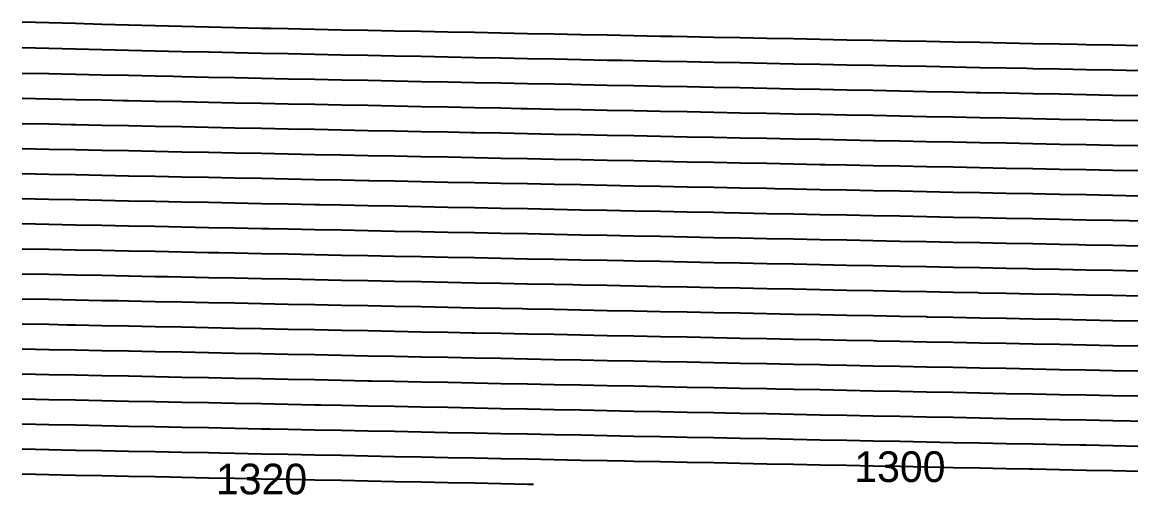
# Model space of a CAD drawing. Header units: metres. Extents: x 2416 to 4584, y 31 to 133.
# Drawn here: x 2418.3 to 2508.7, y 31.9 to 70.4 of the extents above; entities that cross this region are included whole.
import ezdxf
from ezdxf.enums import TextEntityAlignment as Align

# ---------------------------------------------------------------- set-up
doc = ezdxf.new("R2010")
doc.units = ezdxf.units.M
for name, color, linetype in [('Vs_1000', 7, 'Continuous'), ('Vs_1020', 7, 'Continuous'), ('Vs_1040', 7, 'Continuous'), ('Vs_1060', 7, 'Continuous'), ('Vs_1080', 7, 'Continuous'), ('Vs_1100', 7, 'Continuous'), ('Vs_1120', 7, 'Continuous'), ('Vs_1140', 7, 'Continuous'), ('Vs_1160', 7, 'Continuous'), ('Vs_1180', 7, 'Continuous'), ('Vs_1200', 7, 'Continuous'), ('Vs_1220', 7, 'Continuous'), ('Vs_1240', 7, 'Continuous'), ('Vs_1260', 7, 'Continuous'), ('Vs_1280', 7, 'Continuous'), ('Vs_1300', 7, 'Continuous'), ('Vs_1320', 7, 'Continuous'), ('Vs_960', 7, 'Continuous'), ('Vs_980', 7, 'Continuous')]:
    doc.layers.add(name, color=color, linetype=linetype)

msp = doc.modelspace()

# ---------------------------------------------------------------- linework, layer by layer
at = {"layer": 'Vs_1000'}
msp.add_lwpolyline([(2509.359, 64.401), (2507.191, 64.444), (2505.023, 64.486), (2502.855, 64.529), (2500.687, 64.572), (2498.519, 64.615), (2496.35, 64.658), (2496.09, 64.663), (2494.182, 64.701), (2492.014, 64.744), (2489.846, 64.787), (2487.678, 64.83), (2485.51, 64.873), (2483.342, 64.916), (2481.174, 64.959), (2479.006, 65.002), (2476.838, 65.045), (2474.67, 65.087), (2472.502, 65.13), (2470.334, 65.173), (2468.166, 65.216), (2465.997, 65.259), (2463.829, 65.302), (2463.097, 65.317), (2461.661, 65.345), (2459.493, 65.388), (2457.325, 65.431), (2455.157, 65.474), (2452.989, 65.517), (2450.821, 65.56), (2448.653, 65.603), (2446.485, 65.646), (2444.317, 65.689), (2442.149, 65.732), (2439.981, 65.776), (2437.813, 65.82), (2435.645, 65.864), (2433.476, 65.909), (2431.308, 65.955), (2430.617, 65.97), (2429.14, 66.002), (2426.972, 66.05), (2424.804, 66.098), (2422.636, 66.146), (2420.468, 66.193), (2418.3, 66.238)], dxfattribs=at)
at = {"layer": 'Vs_1020'}
msp.add_lwpolyline([(2509.359, 62.359), (2507.191, 62.402), (2505.023, 62.445), (2502.855, 62.488), (2500.687, 62.531), (2498.519, 62.574), (2496.35, 62.617), (2494.182, 62.66), (2492.014, 62.703), (2491.978, 62.704), (2489.846, 62.746), (2487.678, 62.789), (2485.51, 62.832), (2483.342, 62.875), (2481.174, 62.917), (2479.006, 62.96), (2476.838, 63.003), (2474.67, 63.046), (2472.502, 63.089), (2470.334, 63.132), (2468.166, 63.175), (2465.997, 63.218), (2463.829, 63.261), (2461.661, 63.304), (2459.493, 63.347), (2458.986, 63.357), (2457.325, 63.39), (2455.157, 63.433), (2452.989, 63.476), (2450.821, 63.519), (2448.653, 63.561), (2446.485, 63.604), (2444.317, 63.648), (2442.149, 63.691), (2439.981, 63.734), (2437.813, 63.778), (2435.645, 63.821), (2433.476, 63.865), (2431.308, 63.91), (2429.14, 63.955), (2426.972, 64.001), (2426.521, 64.01), (2424.804, 64.046), (2422.636, 64.092), (2420.468, 64.137), (2418.3, 64.18)], dxfattribs=at)
at = {"layer": 'Vs_1040'}
msp.add_lwpolyline([(2509.359, 60.318), (2507.191, 60.361), (2505.023, 60.404), (2502.855, 60.447), (2500.687, 60.49), (2498.519, 60.533), (2496.35, 60.576), (2494.182, 60.619), (2492.014, 60.662), (2489.846, 60.705), (2487.866, 60.744), (2487.678, 60.747), (2485.51, 60.79), (2483.342, 60.833), (2481.174, 60.876), (2479.006, 60.919), (2476.838, 60.962), (2474.67, 61.005), (2472.502, 61.048), (2470.334, 61.091), (2468.166, 61.134), (2465.997, 61.177), (2463.829, 61.22), (2461.661, 61.263), (2459.493, 61.306), (2457.325, 61.348), (2455.157, 61.391), (2454.874, 61.397), (2452.989, 61.434), (2450.821, 61.477), (2448.653, 61.52), (2446.485, 61.563), (2444.317, 61.606), (2442.149, 61.649), (2439.981, 61.692), (2437.813, 61.736), (2435.645, 61.779), (2433.476, 61.823), (2431.308, 61.867), (2429.14, 61.911), (2426.972, 61.955), (2424.804, 61.999), (2422.636, 62.043), (2422.298, 62.05), (2420.468, 62.087), (2418.3, 62.131)], dxfattribs=at)
at = {"layer": 'Vs_1060'}
msp.add_lwpolyline([(2509.359, 58.277), (2507.191, 58.32), (2505.023, 58.363), (2502.855, 58.406), (2500.687, 58.449), (2498.519, 58.492), (2496.35, 58.535), (2494.182, 58.577), (2492.014, 58.62), (2489.846, 58.663), (2487.678, 58.706), (2485.51, 58.749), (2483.754, 58.784), (2483.342, 58.792), (2481.174, 58.835), (2479.006, 58.878), (2476.838, 58.921), (2474.67, 58.964), (2472.502, 59.007), (2470.334, 59.05), (2468.166, 59.093), (2465.997, 59.136), (2463.829, 59.178), (2461.661, 59.221), (2459.493, 59.264), (2457.325, 59.307), (2455.157, 59.35), (2452.989, 59.393), (2450.821, 59.436), (2450.763, 59.437), (2448.653, 59.479), (2446.485, 59.522), (2444.317, 59.565), (2442.149, 59.608), (2439.981, 59.651), (2437.813, 59.694), (2435.645, 59.737), (2433.476, 59.781), (2431.308, 59.824), (2429.14, 59.868), (2426.972, 59.911), (2424.804, 59.955), (2422.636, 59.998), (2420.468, 60.042), (2418.3, 60.085)], dxfattribs=at)
at = {"layer": 'Vs_1080'}
msp.add_lwpolyline([(2509.359, 56.236), (2507.191, 56.279), (2505.023, 56.322), (2502.855, 56.365), (2500.687, 56.407), (2498.519, 56.45), (2496.35, 56.493), (2494.182, 56.536), (2492.014, 56.579), (2489.846, 56.622), (2487.678, 56.665), (2485.51, 56.708), (2483.342, 56.751), (2481.174, 56.794), (2479.642, 56.824), (2479.006, 56.837), (2476.838, 56.88), (2474.67, 56.923), (2472.502, 56.966), (2470.334, 57.008), (2468.166, 57.051), (2465.997, 57.094), (2463.829, 57.137), (2461.661, 57.18), (2459.493, 57.223), (2457.325, 57.266), (2455.157, 57.309), (2452.989, 57.352), (2450.821, 57.395), (2448.653, 57.438), (2446.652, 57.477), (2446.485, 57.481), (2444.317, 57.524), (2442.149, 57.567), (2439.981, 57.61), (2437.813, 57.653), (2435.645, 57.696), (2433.476, 57.739), (2431.308, 57.782), (2429.14, 57.825), (2426.972, 57.869), (2424.804, 57.912), (2422.636, 57.955), (2420.468, 57.998), (2418.3, 58.041)], dxfattribs=at)
at = {"layer": 'Vs_1100'}
msp.add_lwpolyline([(2509.359, 54.195), (2508.523, 54.211), (2507.191, 54.237), (2505.023, 54.28), (2502.855, 54.323), (2500.687, 54.366), (2498.519, 54.409), (2496.35, 54.452), (2494.182, 54.495), (2492.014, 54.538), (2489.846, 54.581), (2487.678, 54.624), (2485.51, 54.667), (2483.342, 54.71), (2481.174, 54.753), (2479.006, 54.796), (2476.838, 54.838), (2475.53, 54.864), (2474.67, 54.881), (2472.502, 54.924), (2470.334, 54.967), (2468.166, 55.01), (2465.997, 55.053), (2463.829, 55.096), (2461.661, 55.139), (2459.493, 55.182), (2457.325, 55.225), (2455.157, 55.268), (2452.989, 55.311), (2450.821, 55.354), (2448.653, 55.397), (2446.485, 55.439), (2444.317, 55.482), (2442.542, 55.518), (2442.149, 55.525), (2439.981, 55.568), (2437.813, 55.611), (2435.645, 55.654), (2433.476, 55.697), (2431.308, 55.74), (2429.14, 55.784), (2426.972, 55.827), (2424.804, 55.87), (2422.636, 55.913), (2420.468, 55.956), (2418.3, 55.999)], dxfattribs=at)
at = {"layer": 'Vs_1120'}
msp.add_lwpolyline([(2509.359, 52.153), (2507.191, 52.196), (2505.023, 52.239), (2504.411, 52.251), (2502.855, 52.282), (2500.687, 52.325), (2498.519, 52.368), (2496.35, 52.411), (2494.182, 52.454), (2492.014, 52.497), (2489.846, 52.54), (2487.678, 52.583), (2485.51, 52.626), (2483.342, 52.668), (2481.174, 52.711), (2479.006, 52.754), (2476.838, 52.797), (2474.67, 52.84), (2472.502, 52.883), (2471.419, 52.905), (2470.334, 52.926), (2468.166, 52.969), (2465.997, 53.012), (2463.829, 53.055), (2461.661, 53.098), (2459.493, 53.141), (2457.325, 53.184), (2455.157, 53.227), (2452.989, 53.269), (2450.821, 53.312), (2448.653, 53.355), (2446.485, 53.398), (2444.317, 53.441), (2442.149, 53.484), (2439.981, 53.527), (2438.431, 53.558), (2437.813, 53.57), (2435.645, 53.613), (2433.476, 53.656), (2431.308, 53.699), (2429.14, 53.742), (2426.972, 53.785), (2424.804, 53.828), (2422.636, 53.871), (2420.468, 53.914), (2418.3, 53.957)], dxfattribs=at)
at = {"layer": 'Vs_1140'}
msp.add_lwpolyline([(2509.359, 50.112), (2507.191, 50.155), (2505.023, 50.198), (2502.855, 50.241), (2500.687, 50.284), (2500.299, 50.291), (2498.519, 50.327), (2496.35, 50.37), (2494.182, 50.413), (2492.014, 50.456), (2489.846, 50.498), (2487.678, 50.541), (2485.51, 50.584), (2483.342, 50.627), (2481.174, 50.67), (2479.006, 50.713), (2476.838, 50.756), (2474.67, 50.799), (2472.502, 50.842), (2470.334, 50.885), (2468.166, 50.928), (2467.307, 50.945), (2465.997, 50.971), (2463.829, 51.014), (2461.661, 51.057), (2459.493, 51.099), (2457.325, 51.142), (2455.157, 51.185), (2452.989, 51.228), (2450.821, 51.271), (2448.653, 51.314), (2446.485, 51.357), (2444.317, 51.4), (2442.149, 51.443), (2439.981, 51.486), (2437.813, 51.529), (2435.645, 51.572), (2434.32, 51.598), (2433.476, 51.615), (2431.308, 51.658), (2429.14, 51.701), (2426.972, 51.744), (2424.804, 51.787), (2422.636, 51.83), (2420.468, 51.873), (2418.3, 51.915)], dxfattribs=at)
at = {"layer": 'Vs_1160'}
msp.add_lwpolyline([(2509.359, 48.071), (2507.191, 48.114), (2505.023, 48.157), (2502.855, 48.2), (2500.687, 48.243), (2498.519, 48.286), (2496.35, 48.328), (2496.188, 48.332), (2494.182, 48.371), (2492.014, 48.414), (2489.846, 48.457), (2487.678, 48.5), (2485.51, 48.543), (2483.342, 48.586), (2481.174, 48.629), (2479.006, 48.672), (2476.838, 48.715), (2474.67, 48.758), (2472.502, 48.801), (2470.334, 48.844), (2468.166, 48.887), (2465.997, 48.929), (2463.829, 48.972), (2463.195, 48.985), (2461.661, 49.015), (2459.493, 49.058), (2457.325, 49.101), (2455.157, 49.144), (2452.989, 49.187), (2450.821, 49.23), (2448.653, 49.273), (2446.485, 49.316), (2444.317, 49.359), (2442.149, 49.402), (2439.981, 49.445), (2437.813, 49.488), (2435.645, 49.53), (2433.476, 49.573), (2431.308, 49.616), (2430.207, 49.638), (2429.14, 49.659), (2426.972, 49.702), (2424.804, 49.745), (2422.636, 49.788), (2420.468, 49.831), (2418.3, 49.874)], dxfattribs=at)
at = {"layer": 'Vs_1180'}
msp.add_lwpolyline([(2509.359, 46.03), (2507.191, 46.073), (2505.023, 46.116), (2502.855, 46.158), (2500.687, 46.201), (2498.519, 46.244), (2496.35, 46.287), (2494.182, 46.33), (2492.076, 46.372), (2492.014, 46.373), (2489.846, 46.416), (2487.678, 46.459), (2485.51, 46.502), (2483.342, 46.545), (2481.174, 46.588), (2479.006, 46.631), (2476.838, 46.674), (2474.67, 46.716), (2472.502, 46.759), (2470.334, 46.802), (2468.166, 46.845), (2465.997, 46.888), (2463.829, 46.931), (2461.661, 46.974), (2459.493, 47.017), (2459.083, 47.025), (2457.325, 47.06), (2455.157, 47.103), (2452.989, 47.146), (2450.821, 47.189), (2448.653, 47.232), (2446.485, 47.275), (2444.317, 47.318), (2442.149, 47.36), (2439.981, 47.403), (2437.813, 47.446), (2435.645, 47.489), (2433.476, 47.532), (2431.308, 47.575), (2429.14, 47.618), (2426.972, 47.661), (2426.094, 47.678), (2424.804, 47.704), (2422.636, 47.747), (2420.468, 47.79), (2418.3, 47.833)], dxfattribs=at)
at = {"layer": 'Vs_1200'}
msp.add_lwpolyline([(2509.359, 43.988), (2507.191, 44.031), (2505.023, 44.074), (2502.855, 44.117), (2500.687, 44.16), (2498.519, 44.203), (2496.35, 44.246), (2494.182, 44.289), (2492.014, 44.332), (2489.846, 44.375), (2487.964, 44.412), (2487.678, 44.418), (2485.51, 44.461), (2483.342, 44.504), (2481.174, 44.546), (2479.006, 44.589), (2476.838, 44.632), (2474.67, 44.675), (2472.502, 44.718), (2470.334, 44.761), (2468.166, 44.804), (2465.997, 44.847), (2463.829, 44.89), (2461.661, 44.933), (2459.493, 44.976), (2457.325, 45.019), (2455.157, 45.062), (2454.971, 45.065), (2452.989, 45.105), (2450.821, 45.147), (2448.653, 45.19), (2446.485, 45.233), (2444.317, 45.276), (2442.149, 45.319), (2439.981, 45.362), (2437.813, 45.405), (2435.645, 45.448), (2433.476, 45.491), (2431.308, 45.534), (2429.14, 45.577), (2426.972, 45.62), (2424.804, 45.663), (2422.636, 45.706), (2421.981, 45.719), (2420.468, 45.749), (2418.3, 45.791)], dxfattribs=at)
at = {"layer": 'Vs_1220'}
msp.add_lwpolyline([(2509.359, 41.947), (2507.191, 41.99), (2505.023, 42.033), (2502.855, 42.076), (2500.687, 42.119), (2498.519, 42.162), (2496.35, 42.205), (2494.182, 42.248), (2492.014, 42.291), (2489.846, 42.334), (2487.678, 42.376), (2485.51, 42.419), (2483.852, 42.452), (2483.342, 42.462), (2481.174, 42.505), (2479.006, 42.548), (2476.838, 42.591), (2474.67, 42.634), (2472.502, 42.677), (2470.334, 42.72), (2468.166, 42.763), (2465.997, 42.806), (2463.829, 42.849), (2461.661, 42.892), (2459.493, 42.935), (2457.325, 42.977), (2455.157, 43.02), (2452.989, 43.063), (2450.859, 43.106), (2450.821, 43.106), (2448.653, 43.149), (2446.485, 43.192), (2444.317, 43.235), (2442.149, 43.278), (2439.981, 43.321), (2437.813, 43.364), (2435.645, 43.407), (2433.476, 43.45), (2431.308, 43.493), (2429.14, 43.536), (2426.972, 43.579), (2424.804, 43.621), (2422.636, 43.664), (2420.468, 43.707), (2418.3, 43.75)], dxfattribs=at)
at = {"layer": 'Vs_1240'}
msp.add_lwpolyline([(2509.359, 39.906), (2507.191, 39.949), (2505.023, 39.992), (2502.855, 40.035), (2500.687, 40.078), (2498.519, 40.121), (2496.35, 40.164), (2494.182, 40.206), (2492.014, 40.249), (2489.846, 40.292), (2487.678, 40.335), (2485.51, 40.378), (2483.342, 40.421), (2481.174, 40.464), (2479.74, 40.492), (2479.006, 40.507), (2476.838, 40.55), (2474.67, 40.593), (2472.502, 40.636), (2470.334, 40.679), (2468.166, 40.722), (2465.997, 40.765), (2463.829, 40.807), (2461.661, 40.85), (2459.493, 40.893), (2457.325, 40.936), (2455.157, 40.979), (2452.989, 41.022), (2450.821, 41.065), (2448.653, 41.108), (2446.747, 41.146), (2446.485, 41.151), (2444.317, 41.194), (2442.149, 41.237), (2439.981, 41.28), (2437.813, 41.323), (2435.645, 41.366), (2433.476, 41.408), (2431.308, 41.451), (2429.14, 41.494), (2426.972, 41.537), (2424.804, 41.58), (2422.636, 41.623), (2420.468, 41.666), (2418.3, 41.709)], dxfattribs=at)
at = {"layer": 'Vs_1260'}
msp.add_lwpolyline([(2509.359, 37.865), (2508.621, 37.879), (2507.191, 37.908), (2505.023, 37.951), (2502.855, 37.994), (2500.687, 38.036), (2498.519, 38.079), (2496.35, 38.122), (2494.182, 38.165), (2492.014, 38.208), (2489.846, 38.251), (2487.678, 38.294), (2485.51, 38.337), (2483.342, 38.38), (2481.174, 38.423), (2479.006, 38.466), (2476.838, 38.509), (2475.628, 38.533), (2474.67, 38.552), (2472.502, 38.595), (2470.334, 38.637), (2468.166, 38.68), (2465.997, 38.723), (2463.829, 38.766), (2461.661, 38.809), (2459.493, 38.852), (2457.325, 38.895), (2455.157, 38.938), (2452.989, 38.981), (2450.821, 39.024), (2448.653, 39.067), (2446.485, 39.11), (2444.317, 39.153), (2442.635, 39.186), (2442.149, 39.196), (2439.981, 39.238), (2437.813, 39.281), (2435.645, 39.324), (2433.476, 39.367), (2431.308, 39.41), (2429.14, 39.453), (2426.972, 39.496), (2424.804, 39.539), (2422.636, 39.582), (2420.468, 39.625), (2418.3, 39.668)], dxfattribs=at)
at = {"layer": 'Vs_1280'}
msp.add_lwpolyline([(2509.359, 35.824), (2507.191, 35.866), (2505.023, 35.909), (2504.509, 35.92), (2502.855, 35.952), (2500.687, 35.995), (2498.519, 36.038), (2496.35, 36.081), (2494.182, 36.124), (2492.014, 36.167), (2489.846, 36.21), (2487.678, 36.253), (2485.51, 36.296), (2483.342, 36.339), (2481.174, 36.382), (2479.006, 36.425), (2476.838, 36.467), (2474.67, 36.51), (2472.502, 36.553), (2471.516, 36.573), (2470.334, 36.596), (2468.166, 36.639), (2465.997, 36.682), (2463.829, 36.725), (2461.661, 36.768), (2459.493, 36.811), (2457.325, 36.854), (2455.157, 36.897), (2452.989, 36.94), (2450.821, 36.983), (2448.653, 37.026), (2446.485, 37.068), (2444.317, 37.111), (2442.149, 37.154), (2439.981, 37.197), (2438.523, 37.226), (2437.813, 37.24), (2435.645, 37.283), (2433.476, 37.326), (2431.308, 37.369), (2429.14, 37.412), (2426.972, 37.455), (2424.804, 37.498), (2422.636, 37.541), (2420.468, 37.584), (2418.3, 37.627)], dxfattribs=at)
at = {"layer": 'Vs_1300'}
msp.add_lwpolyline([(2509.359, 33.782), (2507.191, 33.825), (2505.023, 33.868), (2502.855, 33.911), (2500.687, 33.954), (2500.397, 33.96), (2498.519, 33.997), (2496.35, 34.04), (2494.182, 34.083), (2492.014, 34.126), (2489.846, 34.169), (2487.678, 34.212), (2485.51, 34.255), (2483.342, 34.297), (2481.174, 34.34), (2479.006, 34.383), (2476.838, 34.426), (2474.67, 34.469), (2472.502, 34.512), (2470.334, 34.555), (2468.166, 34.598), (2467.404, 34.613), (2465.997, 34.641), (2463.829, 34.684), (2461.661, 34.727), (2459.493, 34.77), (2457.325, 34.813), (2455.157, 34.856), (2452.989, 34.898), (2450.821, 34.941), (2448.653, 34.984), (2446.485, 35.027), (2444.317, 35.07), (2442.149, 35.113), (2439.981, 35.156), (2437.813, 35.199), (2435.645, 35.242), (2434.411, 35.266), (2433.476, 35.285), (2431.308, 35.328), (2429.14, 35.371), (2426.972, 35.414), (2424.804, 35.457), (2422.636, 35.499), (2420.468, 35.542), (2418.3, 35.585)], dxfattribs=at)
at = {"layer": 'Vs_1320'}
msp.add_lwpolyline([(2459.973, 32.719), (2459.493, 32.728), (2457.325, 32.771), (2455.157, 32.814), (2452.989, 32.857), (2450.821, 32.9), (2448.653, 32.943), (2446.485, 32.986), (2444.317, 33.029), (2442.149, 33.072), (2439.981, 33.115), (2437.813, 33.158), (2435.645, 33.201), (2433.476, 33.244), (2431.308, 33.287), (2430.3, 33.307), (2429.14, 33.329), (2426.972, 33.372), (2424.804, 33.415), (2422.636, 33.458), (2420.468, 33.501), (2418.3, 33.544)], dxfattribs=at)
at = {"layer": 'Vs_960'}
msp.add_lwpolyline([(2509.359, 68.483), (2507.191, 68.526), (2505.023, 68.569), (2504.314, 68.583), (2502.855, 68.612), (2500.687, 68.655), (2498.519, 68.698), (2496.35, 68.741), (2494.182, 68.784), (2492.014, 68.826), (2489.846, 68.869), (2487.678, 68.912), (2485.51, 68.955), (2483.342, 68.998), (2481.174, 69.041), (2479.006, 69.084), (2476.838, 69.127), (2474.67, 69.17), (2472.502, 69.213), (2471.321, 69.236), (2470.334, 69.256), (2468.166, 69.299), (2465.997, 69.342), (2463.829, 69.385), (2461.661, 69.427), (2459.493, 69.47), (2457.325, 69.513), (2455.157, 69.556), (2452.989, 69.599), (2450.821, 69.642), (2448.653, 69.685), (2446.485, 69.729), (2444.317, 69.772), (2442.149, 69.816), (2439.981, 69.86), (2438.569, 69.889), (2437.813, 69.905), (2435.645, 69.952), (2433.476, 70.001), (2431.308, 70.053), (2429.14, 70.109), (2426.972, 70.17), (2424.804, 70.234), (2422.636, 70.3), (2420.468, 70.361), (2418.3, 70.412)], dxfattribs=at)
at = {"layer": 'Vs_980'}
msp.add_lwpolyline([(2509.359, 66.442), (2507.191, 66.485), (2505.023, 66.528), (2502.855, 66.571), (2500.687, 66.614), (2500.202, 66.623), (2498.519, 66.656), (2496.35, 66.699), (2494.182, 66.742), (2492.014, 66.785), (2489.846, 66.828), (2487.678, 66.871), (2485.51, 66.914), (2483.342, 66.957), (2481.174, 67), (2479.006, 67.043), (2476.838, 67.086), (2474.67, 67.129), (2472.502, 67.172), (2470.334, 67.215), (2468.166, 67.257), (2467.209, 67.276), (2465.997, 67.3), (2463.829, 67.343), (2461.661, 67.386), (2459.493, 67.429), (2457.325, 67.472), (2455.157, 67.515), (2452.989, 67.558), (2450.821, 67.601), (2448.653, 67.644), (2446.485, 67.687), (2444.317, 67.73), (2442.149, 67.774), (2439.981, 67.818), (2437.813, 67.862), (2435.645, 67.907), (2434.608, 67.93), (2433.476, 67.954), (2431.308, 68.002), (2429.14, 68.052), (2426.972, 68.105), (2424.804, 68.159), (2422.636, 68.212), (2420.468, 68.264), (2418.3, 68.31)], dxfattribs=at)

# ---------------------------------------------------------------- texts
at = {"layer": 'Vs_1300'}
msp.add_text('1300', height=2.5, dxfattribs=at).set_placement((2489.846, 34.169), align=Align.MIDDLE_CENTER)
at = {"layer": 'Vs_1320'}
msp.add_text('1320', height=2.5, dxfattribs=at).set_placement((2437.813, 33.158), align=Align.MIDDLE_CENTER)

doc.saveas('drawing.dxf')
